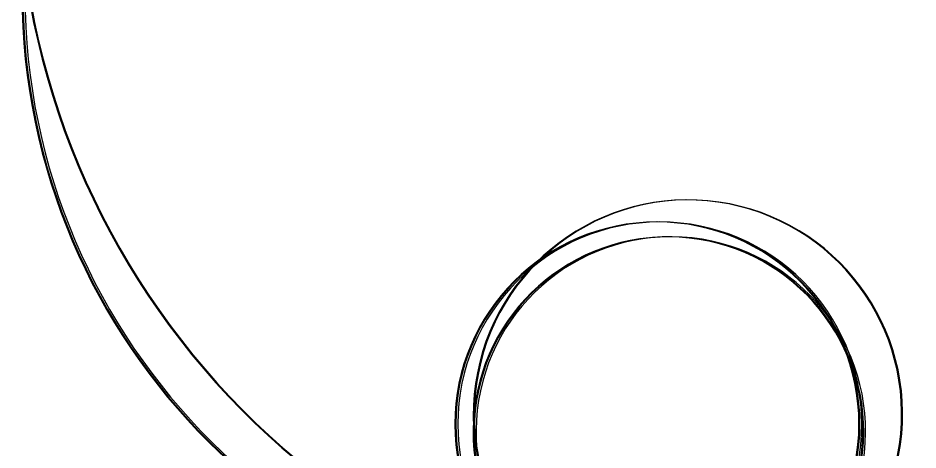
# Model space of a CAD drawing. Header units: metres. Extents: x -19200 to 27140, y -9414 to 45968.
# Drawn here: x -19200 to 7857, y 5293 to 18277 of the extents above; entities that cross this region are included whole.
import ezdxf

# ---------------------------------------------------------------- set-up
doc = ezdxf.new("R2010")
doc.units = ezdxf.units.M

msp = doc.modelspace()

# ---------------------------------------------------------------- linework, layer by layer
at = {"layer": 'MCD_Layer_0'}
for centre, radius, start, end in [((3955.039297, 22812.977732), 23155.469614, 260.156542, 260.135933), ((3984.842661, 22812.977732), 23155.469614, 260.156542, 260.135933), ((-44.018286, 19039.627252), 19041.956255, 270.167373, 270.165714), ((-14.214923, 19039.627252), 19041.956255, 270.167373, 270.165714), ((925.739545, 6370.213174), 6437.774332, 261.839895, 261.787385), ((955.542909, 6370.213174), 6437.774332, 261.839895, 261.787385), ((7.295991, 6071.873089), 6074.122555, 270.020312, 269.963221), ((37.099355, 6071.873089), 6074.122555, 270.020312, 269.963221), ((338.161055, 5843.993368), 5855.68278, 266.701538, 266.626803), ((367.964419, 5843.993368), 5855.68278, 266.701538, 266.626803)]:
    msp.add_arc(centre, radius, start, end, dxfattribs=at)
at = {"layer": 'MCD_Layer_1'}
for centre, radius, start, end in [((45.149611, 19040.432443), 19041.956255, 270.167373, 270.165714), ((96.463888, 6072.67828), 6074.122555, 270.020312, 269.963221), ((427.328952, 5844.798559), 5855.68278, 266.701538, 266.626803)]:
    msp.add_arc(centre, radius, start, end, dxfattribs=at)

doc.saveas('drawing.dxf')
